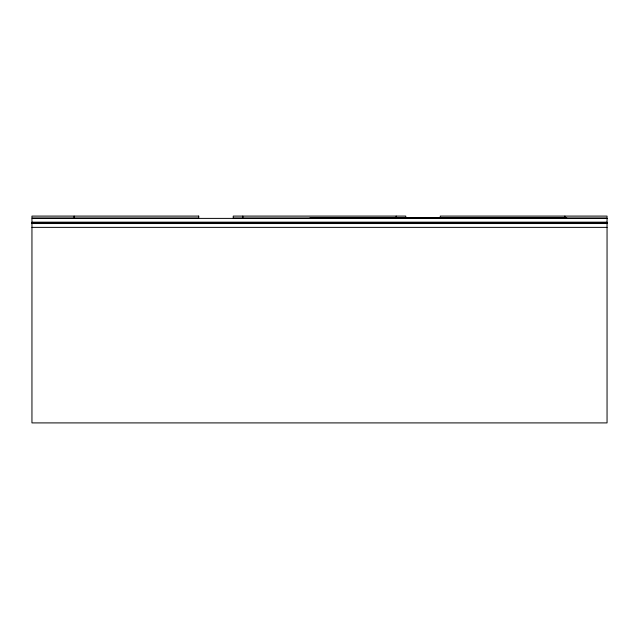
<?xml version="1.0" encoding="UTF-8"?>
<svg xmlns="http://www.w3.org/2000/svg" width="639" height="639" viewBox="0 0 639 639"><rect width="100%" height="100%" fill="white"/><g stroke="black" fill="none" stroke-linecap="round" stroke-linejoin="round"><path stroke-width="0.96" d="M395.221 218.394L564.876 218.011L564.876 216.094M31.95 222.228L607.05 222.228M31.95 222.42L607.05 222.42M31.95 222.707L607.05 222.707M31.95 223.115L607.05 223.115M31.95 223.538L607.05 223.538M31.95 227.372L607.05 227.372M309.915 218.011L566.793 218.011M440.271 218.011L440.271 216.094L607.05 216.094L607.05 218.011L233.235 218.011L233.235 216.094L405.765 216.094L405.765 218.011M396.18 216.094L396.18 218.011M242.82 216.094L242.82 218.011M74.124 216.094L74.124 218.011M198.729 216.094L31.95 216.094L31.95 218.011L198.729 218.011L198.729 216.094M607.05 218.394L31.95 218.394L31.95 422.906L607.05 422.906L607.05 218.394"/></g></svg>
